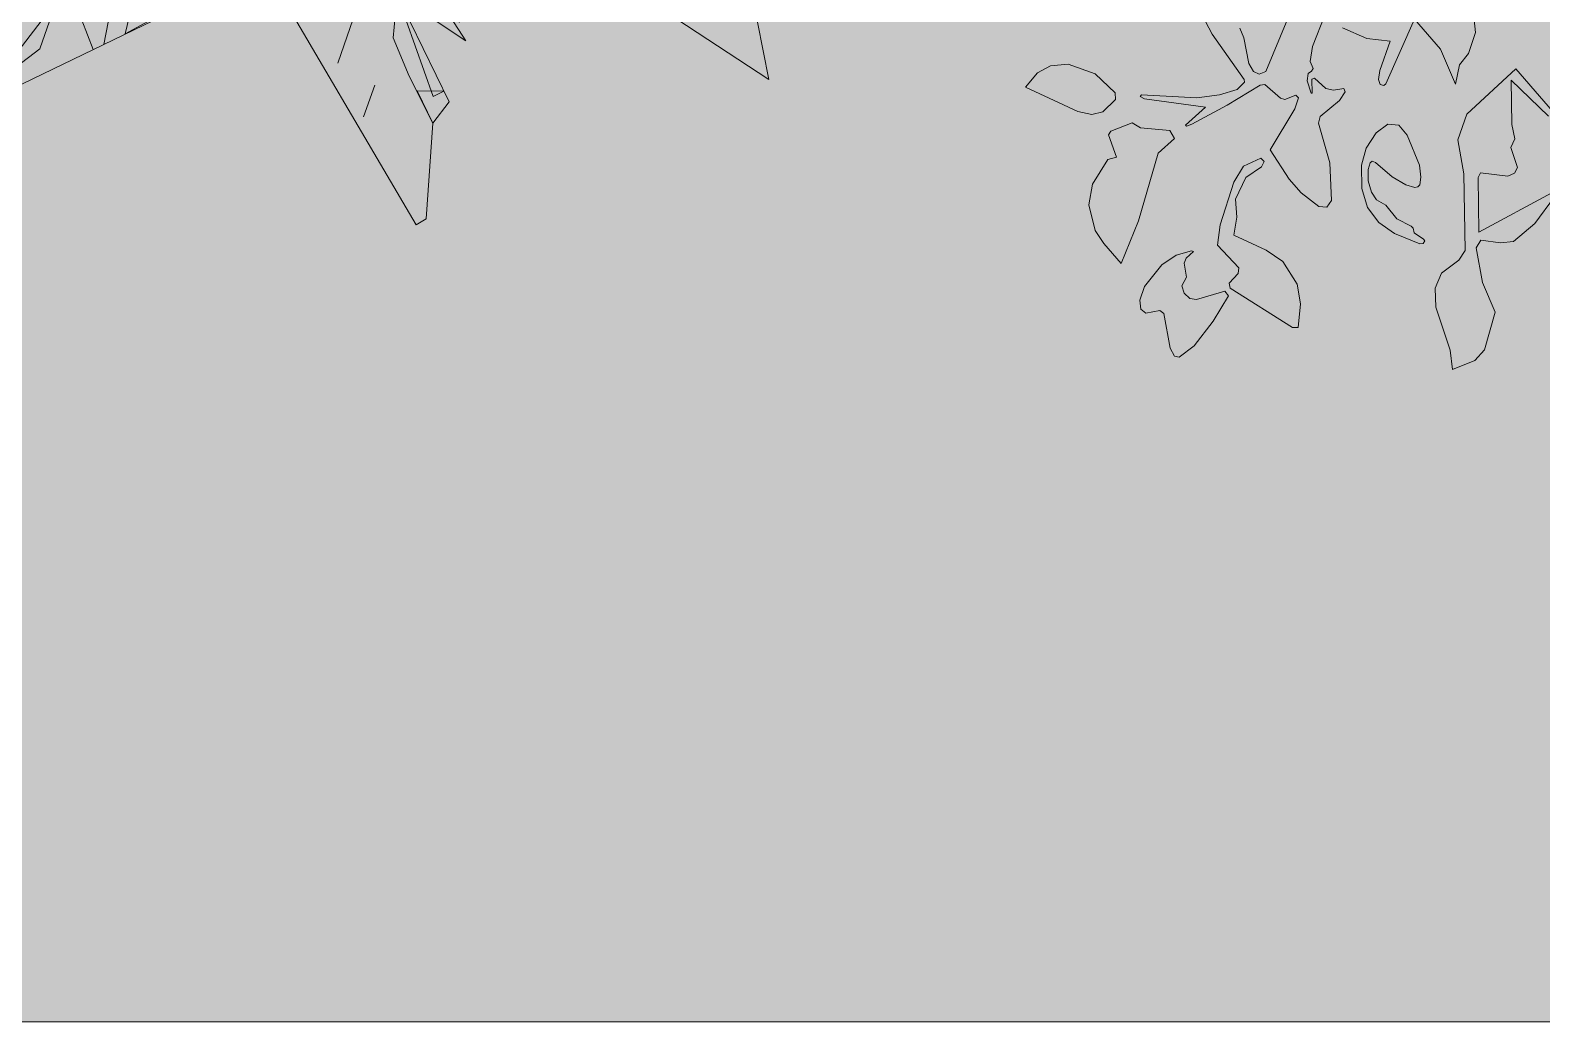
# Model space of a CAD drawing. Header units: millimetres. Extents: x 0 to 1313252738, y -131 to 560100888.
# Drawn here: x 1312630695 to 1312631865, y 559965322 to 559966089 of the extents above; entities that cross this region are included whole.
import ezdxf

# ---------------------------------------------------------------- set-up
doc = ezdxf.new("R2010")
doc.units = ezdxf.units.MM
doc.layers.get('0').update_dxf_attribs({"lineweight": 0})
for name, color, linetype, lineweight in [('003間仕切り', 7, 'Continuous', 13), ('009床', 7, 'Continuous', 5), ('010植栽', 92, 'Continuous', 0)]:
    doc.layers.add(name, color=color, linetype=linetype, lineweight=lineweight)

# ---------------------------------------------------------------- blocks, each defined once
blk = doc.blocks.new('樹木平面（CAD素材.com）5dde948b')
at = {"color": 0, "linetype": 'ByBlock', "lineweight": -2}
for points in [[(-25.72864017581378, -313.2179340023572), (-24.42844200507898, -325.419793758455), (-29.92928041971391, -341.7222785145523), (-36.93034749288563, -350.3235894901618), (-39.93080480995923, -365.4258913194308), (-51.53257310264235, -338.3217602218692), (-71.6356371270267, -315.0182083926015), (-93.95014932215052, -365.1591840023575), (-95.32813712703137, -366.3593669291863), (-98.30636883435, -365.692598636504), (-99.50655176117651, -361.7364400999181), (-98.5409724928868, -354.6625224169916), (-90.46875450508014, -332.0306779047964), (-108.6975745317577, -329.8782665099798), (-127.3754213305328, -321.7770317538821)], [(-141.1025135561467, -311.8755226075409), (-150.5956271232171, -336.1708922721746), (-152.3959015134642, -347.8393373941258), (-150.0622124890687, -353.306837394126), (-151.3957490744396, -355.240465442906), (-154.1294990744391, -356.9740630038818), (-154.7295905378523, -362.6415934916872), (-151.6624563915138, -372.3097337355889), (-150.7956576110264, -372.1763800770523), (-151.0623649280933, -361.4414105648571), (-149.1287368793164, -360.7079654429064), (-140.3940722451698, -368.6425081258335), (-134.5265112695597, -369.9093678819308), (-126.5252917573634, -368.6425081258335), (-125.3251088305369, -371.3762581258329), (-129.8591332207761, -377.8439105648572), (-144.5947124890699, -390.3791544672963), (-146.0616027329706, -395.4465934916867), (-137.3269380988313, -426.1179349551012), (-135.9934015134604, -455.4557398331493), (-139.5272734646823, -460.389825199003), (-145.6615417573666, -459.9897642233932), (-159.3969685866359, -449.5215020282716), (-168.7317246841958, -438.9198861746131), (-183.3339502939525, -416.2497642233934), (-164.2310387085854, -384.4782550770524), (-161.5639655378509, -375.9436209307109), (-163.6309472451721, -373.7432855648572), (-172.0989045622445, -377.0771270282721), (-175.4327460256572, -376.2770050770527), (-187.6346057817536, -365.4753587355894), (-191.1018009037034, -366.0087733697351), (-216.6168009037028, -381.6556026380281), (-244.0209777329765, -396.1911514185161), (-248.2216179768766, -397.8580721502234), (-249.0217399280991, -396.9912733697352), (-233.4193618793179, -383.1891697111986), (-280.7599106598027, -376.5881636136381), (-284.1604289524876, -374.9879197111991), (-283.0269228549259, -373.4543526380285), (-240.1537216354154, -375.9213953209551), (-222.5510387085851, -373.6543831258327), (-209.08231919639, -369.5204197111989), (-203.2147582207799, -363.7862123941259), (-203.4814655378541, -361.5858770282721), (-228.351922854923, -326.647218491687), (-243.2208557817539, -297.9095050770525)], [(-206.9486606598039, -322.0465172721747), (-203.8148496841932, -329.3809684916864), (-199.8809167573672, -349.3840172721743), (-196.3470448061453, -355.5849623941258), (-192.013050903708, -357.651944101443), (-186.8122582207761, -355.5182855648573), (-148.4251574204718, -262.7083065252232)], [(53.42150259585833, -407.4347684703416), (6.748192540548187, -353.5071533803184), (-31.11555765616868, -388.6300959220438), (-38.11984388558995, -408.4248178747507), (-33.55183112727173, -434.7162690837299), (-32.53671718098121, -493.9989235472203), (-37.30775272855317, -501.5107667497854), (-50.70725681961267, -511.6619062127124), (-55.6813151564529, -523.2342052004482), (-55.27211019732567, -537.8352725882828), (-44.156612485418, -571.1817657239958), (-42.32940738209072, -586.2562078264417), (-25.12322599243271, -579.2519215970223), (-17.50987139523568, -571.0294986320522), (-9.28744843027016, -541.7942169788244), (-19.18480940661902, -518.8018860952957), (-23.90508925688118, -492.0028779131699), (-20.25067905022661, -486.064461327358), (-5.176236947783763, -488.1962006145727), (4.873391120516317, -486.9780638790212), (21.47050414239857, -473.2740256040711), (36.54494624484869, -452.4134340077567)], [(34.71774114152139, -449.5203592608227), (-21.77334996966601, -479.9737776496017), (-22.53468542938572, -437.6435260891988), (-20.55521323411449, -433.9891158825451), (0.457645454142039, -436.5776564455913), (5.78699367217996, -434.1413829744892), (7.918732959395128, -429.8779044000602), (2.741651833301148, -414.3466610217828), (5.939260764123901, -407.6469089762517), (3.655254384964791, -396.5314112643468), (3.198453109132969, -362.2713155769706), (32.12920057847441, -390.1361934027036)]]:
    blk.add_lwpolyline(points, dxfattribs=at)
for points in [[(-332.3654133482742, -386.5770486386587), (-321.4637517629126, -388.8773992484153), (-312.8624407873031, -386.677063882561), (-303.260977372669, -377.1756157118293), (-303.36099261657, -371.9748230289028), (-318.8633554214503, -357.2725821752442), (-339.7665413970571, -349.9714693703659), (-353.5686450555913, -351.0716370532929), (-363.4701542019357, -356.6724907118296), (-372.7715718848594, -367.774182785)], [(-285.3756124717511, -471.0628422743284), (-270.1857973040715, -418.7423678078653), (-257.3588422735811, -407.2656185700602), (-261.0719082034593, -401.1896925029873), (-283.7753685693133, -399.0893723810356), (-290.1763441790718, -395.2887931127434), (-306.7788746668775, -401.5897534785962), (-308.6791643010183, -404.5902107956695), (-302.2781886912671, -421.7928327468894), (-308.9792100327286, -423.6931223810357), (-321.081054544924, -442.696018722499), (-323.6814508863863, -458.6984577468897), (-318.8807191790729, -478.5014760395724), (-312.2797130815125, -488.6030156737192), (-298.8776703985823, -504.1428841950601)], [(-83.89057831903845, -397.1796552173632), (-77.34309336544902, -404.7930098145579), (-67.88561509915961, -427.9545263558016), (-66.862981790302, -437.3010940242592), (-67.5848405965553, -443.1962742753221), (-69.02855820906188, -444.8806114899111), (-71.46483168016493, -445.2716183432981), (-78.32249033956396, -443.1962742753221), (-89.0300626323042, -436.9702420713938), (-101.8430564432892, -426.0220501765639), (-104.3695622651757, -424.9091845169241), (-105.993744579242, -426.172437427866), (-107.557771992786, -431.3758363229367), (-107.557771992786, -440.1885292492697), (-104.9109563698621, -448.9711447253426), (-101.0309652862597, -454.8964024266651), (-93.9026095745103, -458.8365484107939), (-85.4809235015673, -469.6042756040615), (-74.29211200464852, -475.2889137033003), (-72.78823949162687, -476.7927862163264), (-71.85583853354547, -480.2817704465474), (-64.81771517258676, -485.2746271897935), (-63.73492696320682, -486.5378801007355), (-65.0282573244076, -488.5530692681904), (-67.55476314629414, -488.7936888702747), (-87.13518326589474, -480.9133969020181), (-99.37670552192505, -472.4315559285505), (-108.0690886472184, -460.7013503269472), (-112.4904738355144, -446.0536320500718), (-112.7912483381187, -428.007161893759), (-109.2421092073818, -414.743006328868), (-101.3016623386029, -402.9827232770039), (-92.2652683759552, -396.2660526656996)], [(-214.5178259757922, -523.1784121176656), (-166.1984021322605, -553.7333419010738), (-161.6303893739423, -553.7333419010738), (-160.006207059876, -535.2582680785476), (-162.6455033202328, -520.1330702787877), (-173.7102453348234, -502.5715990079252), (-186.5006810581144, -493.7401076751789), (-211.4724841369134, -482.2693200820722), (-209.1377220604372, -468.3622590178633), (-210.3558587959887, -454.2521751643959), (-202.133435831016, -437.5027950505669), (-190.2566026593959, -429.2803720855963), (-188.1248633721807, -425.1184049057965), (-190.7641596325447, -422.5806200400651), (-204.1636637236043, -428.8743265070793), (-211.5739955315403, -441.2587166518497), (-222.2326919676161, -474.2499199063599), (-224.2629198601971, -489.9841860738961), (-207.7165625356319, -507.3426345555008), (-208.3256309034077, -511.809135919188), (-215.2284057381948, -519.219467727124)], [(-215.6746329104171, -529.1270503369641), (-227.6755355643654, -548.8428189827368), (-242.2029440402003, -567.7916126468658), (-253.8880334664173, -576.5441506726778), (-257.5424436730646, -575.8222918664255), (-260.8810406519879, -569.7316081886697), (-265.6182390680151, -542.7521353049805), (-268.911719871543, -540.3609780092692), (-279.6493696145517, -542.4363220772452), (-283.6647092243329, -539.3233059752815), (-284.2061033290192, -532.4656473158825), (-280.7772739993197, -521.8633460990477), (-267.3777699082602, -505.035012678285), (-256.2791907621249, -497.5908437388061), (-244.2782881081766, -494.4327114614507), (-242.7443381448938, -494.9289893907493), (-248.4740924195175, -500.0722333852986), (-249.872693856636, -503.907108293516), (-248.1131630163982, -514.5996418611315), (-251.7675732230455, -521.5024166959215), (-250.0982747335911, -527.0517062689881), (-245.7220057206832, -531.2023944049402), (-240.3531808491789, -531.9693693865834), (-218.6071843108184, -525.5628724810922)]]:
    blk.add_lwpolyline(points, close=True, dxfattribs=at)
blk = doc.blocks.new('樹木平面（CAD素材.com）463e85fd')
at = {"color": 0, "linetype": 'ByBlock', "lineweight": -2}
for p, q in [((-140.9869636327639, 273.5519565921295), (-183.0772731401703, 284.7338874734342)), ((-183.0772731401703, 284.7338874734342), (-157.3127534501836, 208.3520534632226)), ((-106.4899874003167, 256.6756532158561), (-140.9869636327639, 273.5519565921295)), ((-68.28175091246521, 223.1268018837618), (-106.4899874003167, 256.6756532158561)), ((-93.16815075993507, 225.9134811357417), (-75.99794651279444, 231.773894099857)), ((-53.52811101324186, 101.7990639389099), (-93.16815075993507, 225.9134811357417)), ((-75.99794651279444, 231.773894099857), (-18.62547625886145, 73.70235266127565)), ((-48.33114437967743, 194.4020751710504), (-68.28175091246521, 223.1268018837618)), ((-157.3127534501836, 208.3520534632226), (-124.7289185533736, 153.2712212576607)), ((-28.13493428170114, 150.0573970490149), (-48.33114437967743, 194.4020751710504)), ((-124.7289185533736, 153.2712212576607), (-93.75979258131336, 121.3376032699852)), ((-13.0084000843417, 100.0071305215824), (-28.13493428170114, 150.0573970490149)), ((-93.75979258131336, 121.3376032699852), (-66.14787109468853, 100.6598085510004)), ((-66.14787109468853, 100.6598085510004), (-53.52811101324186, 101.7990639389099)), ((-4.557602868884714, 64.09725196375621), (-13.0084000843417, 100.0071305215824)), ((-18.62547625886145, 73.70235266127565), (-12.8492116751986, 60.08130500951847)), ((-12.8492116751986, 60.08130500951847), (-4.557602868884714, 64.09725196375621))]:
    blk.add_line(p, q, dxfattribs=at)
for points in [[(64.87344115809537, -208.4006933363926), (112.866327817368, -287.1695886965326), (115.9339471599996, -335.1526133210518), (100.4440917453776, -369.8348399301676), (48.23453339434308, -296.1103465644464), (105.1619054224538, -384.3590225649814), (52.0455928749434, -348.6651840669438), (49.09407759532768, -382.0500720129838), (61.27710273060438, -411.530423871769), (79.63779175892705, -447.9047748448411), (74.58298521333926, -522.0098243059657), (66.66333790613135, -526.6593430447801), (-50.69051506151663, -326.767445010897), (-316.0219968634738, -455.2777475464754), (-251.8870690823606, -270.6644111382557), (-486.7694881241259, -271.8234942162799), (-519.5284905530661, -253.0889931933707), (-500.3437616448718, -243.7970867097856), (-310.5679840088888, -22.69529164243067), (-388.3638858134981, 13.23306679962297), (-442.7513546963509, 52.68639525292201), (-479.1571660907683, 88.79421319286666), (-495.2187005810174, 107.6124633733698), (-360.9947889334999, 159.2041324870379), (-479.4974709846718, 304.9531136557817), (-194.8653991050414, 330.2078784592287), (-109.3344766449809, 288.3020605320253), (-101.6804862270765, 378.1253161136083), (-87.04568924194973, 431.5969683358816), (-33.69849104613604, 510.6586887315606), (2.210910667567077, 461.4869422002593), (41.4854195432963, 372.8611264700903), (52.32457569726829, 327.0912996851766), (284.7493371718192, 460.1369789706695), (273.4802838753712, 424.9771922588661), (231.3132157280288, 400.5596942925185), (195.2824257752818, 378.9565882892284), (180.7266572253975, 354.5646944563414), (94.25626413138158, 320.0613180031323), (55.48428558568412, 264.6792259063459), (45.15805847412047, 178.1815196798943), (48.87967691653829, 138.8325605516838), (49.06971350708591, 134.4107353617137), (173.4559059434177, 284.2549457008918), (226.2168366775986, 358.2245420584895), (250.8037572530629, 382.275697453144), (250.0908308662656, 318.376950207934), (232.2026786533061, 254.7394560288021), (214.5293114248161, 224.9031177708821), (275.6785836719974, 394.3235383158535), (276.6436214427631, 359.4866562977641), (262.0312883383485, 270.5235171542763), (229.7747674301608, 211.5414114984942), (231.8612711755759, 197.7470726228839), (504.3243771039815, 235.3713145598567), (496.5739920711094, 196.2226213883286), (467.131379472923, 140.4291135789126), (431.9918060830932, 106.8610299227548), (362.7308421760208, 108.9123217427095), (261.0175554259567, 126.4399552010554), (139.9463286136106, 139.6461536649203), (107.5089734652356, 128.612118129382), (86.70823174186262, 96.17382247443766), (-1.581974050115604, 24.91365875925749), (158.117521640981, 87.648229416518), (337.5617676787278, 83.07931474740327), (456.9156264083321, 62.39947116556868)], [(-29.03322297881823, 410.526817543965), (-20.22218437683114, 455.7410936319212), (-41.08106384153143, 435.4016439628977), (-29.03322297881823, 410.526817543965)], [(-14.2680096510594, 274.3645594844238), (6.590869813637254, 294.7040091534436), (6.07144001796405, 253.5056800197253), (35.48164318680939, 298.4602412098429), (27.70946417617234, 335.6426233893253), (23.6935172219346, 343.9342321956356), (-13.74857985538256, 315.5628886181422), (-17.76452680962029, 323.8544974244523), (20.19700006337371, 393.4241701356659), (-0.661879401322949, 373.0847204666443), (-0.1424496056497446, 414.2830496003644), (-6.630637049409414, 407.0551074878166), (-12.14932094823234, 399.6600115031542), (-16.75112608314521, 392.1070781656144), (-20.48870320667629, 384.4035640780093), (-23.414275505158, 376.5579565987136), (-25.58006616494458, 368.5787430861018), (-27.03829837235026, 360.4744108985469), (-27.8420244746194, 352.2530457997345), (-28.04346765806986, 343.9231351480321), (-27.69444951436162, 335.4923371409495), (-26.84965474097408, 326.9699942692168), (-25.55844341839839, 318.3629095979686), (-23.87507267794717, 309.6816563735229), (-21.8526208383264, 300.9322604431109), (-19.54165276411731, 292.1240123544921), (-16.99562239722218, 283.2658270322245), (-14.2680096510594, 274.3645594844238)], [(-23.33876315088128, 208.5511188296077), (-15.04715434457103, 212.5670657838455), (-83.83768236227115, 312.3260863574178), (-75.5460735559609, 316.3420333116537), (-55.20662388694109, 295.4831538469589), (-46.91501508063083, 299.4991008011948), (-75.0266437602877, 357.540362445372), (-66.73503495397381, 361.5563093996097), (-46.395585284954, 340.6974299349131), (-38.10397647864375, 344.7133768891508), (-74.50721396461084, 398.7386915790921), (-79.19038853937307, 389.111294439017), (-83.08209202313083, 379.8047935784888), (-86.2114229611725, 370.7989534337958), (-88.60788149349173, 362.074367602123), (-90.30345524270888, 353.6104248965348), (-91.32681518793835, 345.3881205089093), (-91.70788903534776, 337.3868172808379), (-91.47906600225909, 329.5867331862901), (-90.66861547309236, 321.9680342562478), (-89.30726834339657, 314.5117416540525), (-87.42537988554251, 307.1959874657514), (-85.05242426801851, 300.0034252049518), (-82.21998751876163, 292.9126145238697), (-78.95839893864104, 285.9037474249708), (-75.29592791206595, 278.9569899392427), (-71.26413449547546, 272.0529616353451), (-66.89334798973503, 265.171854515751), (-62.21349610103425, 258.2930314220757), (-57.25448056403911, 251.3979151123422), (-52.04665665110588, 244.4646376725814), (-46.62115685250318, 237.4750494270265), (-41.00707971351948, 230.4089148119783), (-35.2355836958959, 223.2460242352118), (-29.33493818404895, 215.9665437276999), (-23.33876315088128, 208.5511188296077)], [(175.9195630984249, 325.5330102981534), (222.1726987777292, 399.1186299636029), (212.979743462769, 393.4530785767166), (205.0023985721491, 387.7928031754327), (198.167176591789, 381.9957493654856), (192.3976749587746, 375.9174272129712), (187.6179186763875, 369.4145775395591), (183.7535910696497, 362.3447443563018), (180.7266572253975, 354.5646944563414), (178.4628004686492, 345.931971850754), (176.8856182365089, 336.3020866056067), (175.9195630984249, 325.5330102981534)], [(138.996895816781, 338.3599958543746), (146.5093599295796, 280.578449108034), (164.1314371335502, 371.007001283946), (68.3883635142156, 293.924864459932), (83.41329173981285, 178.3617709672508)], [(23.6935172219346, 343.9342321956356), (27.96917907401076, 356.2417879561853)], [(-389.0689188087637, 287.3310364518074), (-331.8068018580962, 253.6451714308896), (-323.5151930517859, 257.6611183851255), (-347.6108747772087, 307.4107712229925), (-389.0689188087637, 287.3310364518074)], [(-208.9909591504547, 190.2893883432862), (-256.9226077034582, 310.3878585858802), (-294.1049898829406, 302.615679575245), (-217.282567956765, 186.2734413890484)], [(-164.0363979603353, 160.8791851744408), (-155.744789154025, 164.8951321286768), (-199.400775854956, 297.3011581318205), (-236.3234431366, 310.1281436880436), (-164.0363979603353, 160.8791851744408)], [(-290.8681876222145, 232.5265770683545), (-282.5765788159042, 236.5425240225905), (-335.3033190166607, 303.13510937092), (-290.8681876222145, 232.5265770683545)], [(-258.2211821926467, 207.3920357515835), (-176.3439537208833, 165.1548470265152), (-244.8747668407486, 285.5130321669477), (-253.1663756470589, 281.4970852127117), (-208.9909591504547, 190.2893883432862), (-217.282567956765, 186.2734413890484)], [(-266.5127909989569, 203.3760887973458), (-258.2211821926467, 207.3920357515835), (-372.7454160939779, 274.7637657934228), (-266.5127909989569, 203.3760887973458)], [(276.8376667500197, 159.4411192740917), (289.1452225105713, 155.1654574220156), (310.5235317709412, 216.7032362247555), (309.7443870774295, 154.9057425241808), (347.7059139504237, 224.4754152353926), (343.6899669961858, 232.7670240417047), (332.9740409806982, 230.0070760284034), (323.4516520920442, 226.9069733740725), (315.0476044781826, 223.3852543940884), (307.6830100203624, 219.3617401023621), (301.2802113553844, 214.755823946638), (295.7603203645122, 209.4873269408181), (291.0460812792371, 203.4748133717767), (287.0602643025705, 196.638907442808), (283.7247845051388, 188.8977718460846), (280.9607537681804, 180.1712275955215), (278.6913438893935, 170.3790697335534), (276.8376667500197, 159.4411192740917)], [(33.14420910627087, 113.0677601081115), (41.43581791258111, 117.0837070623474), (26.15117478914545, 212.0476359881704), (33.14420910627087, 113.0677601081115)], [(-7.794405129610822, 134.1863544706448), (0.4972036767030659, 138.2023014248807), (-23.5984780487197, 187.9519542627495), (-7.794405129610822, 134.1863544706448)], [(362.7308421760208, 108.9123217427095), (474.7974185101411, 173.4271879083389), (470.7814715559034, 181.7187967146492), (441.8906981827312, 177.9625646582499), (445.6469302391342, 149.0717912850778), (387.8653834927937, 141.5593271722791), (404.1888862075793, 128.9920565138945), (395.8972774012655, 124.9761095596568), (354.6989482675453, 125.4955393553318), (362.7308421760208, 108.9123217427095)], [(-428.5887350687844, 94.166376339439), (-350.4677386534204, 80.819960987541), (-374.5634203788395, 130.5696138254079), (-428.5887350687844, 94.166376339439)], [(-429.1081648644576, 52.9680472057189), (-404.2333384455232, 65.0158880684321), (-408.2492853997609, 73.30749687474234), (-437.1400587729331, 69.55126481834304), (-429.1081648644576, 52.9680472057189)], [(-400.4771063891238, 36.12511469525997), (-359.0190623575689, 56.204849466445), (-363.0350093118032, 64.49645827275526), (-400.4771063891238, 36.12511469525997)], [(456.9156264083321, 62.39947116556868), (612.6381894433797, -5.491688671947486), (380.9925726623442, -76.73987425686029), (523.6284352433322, -202.1528659428786), (383.1905153317166, -229.2256350311873), (379.1745683774788, -220.934026224877), (428.9242212153476, -196.8383444994542)], [(-384.1536036743382, 23.55784403687358), (-293.205621702753, 47.13409596661949), (-302.8155267034926, 50.13259458238461), (-312.1325128807293, 52.11417211567096), (-321.1628119268207, 53.07478664802694), (-329.9163478008486, 53.01167895957405), (-338.4014380830995, 51.91877318689694), (-346.6255192500139, 49.79451489418715), (-354.5997719877342, 46.63451251128754), (-362.3304279886106, 42.43472411976108), (-369.8274371832122, 37.19033058326204), (-377.098236047972, 30.89977746597287), (-384.1536036743382, 23.55784403687358)], [(-355.5225451990045, 6.714911526414652), (-252.2670074668713, 26.01550160408442), (-276.6224040901325, 55.16598987509496), (-355.5225451990045, 6.714911526414652)], [(-47.31422138962807, -58.97830564172546), (-43.03855953755555, -46.67074988117747)], [(395.757785990103, -212.9021323164034), (384.3676991666871, -207.6769967495557), (374.5320375195916, -211.0951031829318), (342.5875834617618, -215.3732206821624), (314.6174676849587, -208.856322838863), (303.3954462427682, -202.5003472062999), (290.3936949229792, -191.3517491228986), (275.7380831578412, -170.8074719122078), (255.7871334775846, -132.7728066977406), (333.7005773916864, -232.7221521897481), (304.8098040185141, -236.4783842461493), (339.6547521174616, -414.0986863372454), (189.0890292681033, -315.17254426414), (153.7856619566464, -291.1889456769641), (116.740559032838, -262.287217591178), (75.14096358348252, -221.1392513272894), (45.86743951062271, -169.8728742627072), (30.68907215041327, -125.7148698655764), (27.96531922470604, -70.59001870693555), (35.34215177564693, -39.41800066621546), (270.3447943040846, -355.5379948973932)], [(-85.5354631604605, -149.1471429197991), (-47.31422138962807, -58.97830564172546)], [(96.36050078271364, -101.9946390603072), (145.8504387227403, -98.49812190174637), (88.32860687423816, -85.4114214476849), (96.36050078271364, -101.9946390603072)], [(330.7234900288022, -142.0338851160013), (393.0404135250538, -101.6147006757928)], [(-193.5860925403431, -221.9536178917388), (-146.813527065362, -107.1696690925673)], [(240.2949378528902, -124.4118079120289), (174.481497198074, -115.3410544122053)], [(248.5865466592004, -120.395860957793), (294.060537644993, -108.6077349929182)], [(-196.5631799032308, -131.2653508179901), (-200.8388417553069, -143.5729065785381)], [(-15.96579044924874, -187.108669792793), (-11.17069880149574, -133.6027848985286), (-19.46230760780963, -137.6187318527645), (-15.96579044924874, -187.108669792793)], [(-243.0760304803734, -225.4501350502997), (-200.8388417553069, -143.5729065785381)], [(21.21659173023363, -179.3364907821578), (29.50820053654752, -175.3205438279201), (17.46035967383796, -150.4457174089857), (21.21659173023363, -179.3364907821578)], [(425.4277040567866, -147.3484065594239), (375.9377661167563, -150.8449237179866)], [(-40.8406168681795, -199.1565106555026), (-32.54900806186924, -195.1405637012667), (-32.02957826619604, -153.9422345675484), (-40.8406168681795, -199.1565106555026)], [(428.9242212153476, -196.8383444994542), (392.2612688315385, -163.4121943763712), (383.9696600252282, -167.4281413306089), (395.757785990103, -212.9021323164034)], [(-32.54900806186924, -195.1405637012667), (-44.4427047857389, -221.8013856553134), (-50.90988300391837, -275.4374107335861), (-62.40531577540786, -300.9855716927268), (-96.69524746739624, -340.1587539598513), (-129.1539314315505, -362.7869552109642), (-158.4814295435226, -378.9747554159566), (-128.032366783369, -251.6235359584207), (-132.0337304726454, -341.7229732139877), (-111.2199138458818, -259.3986632590622), (-97.2302089546447, -224.688523777354), (-73.10442095749931, -191.5690059199796), (-52.88845773088907, -174.2816842365719), (-87.61318234316059, -313.9404594546759), (-42.97844779421757, -205.3102885357775)], [(-24.51711415339742, -211.7237813138891), (-15.96579044924874, -187.108669792793)], [(-53.14817262872747, -194.8808488034301), (-87.61318234316059, -313.9404594546759)], [(-354.6231770188206, -248.766672082209), (-316.9213650436613, -199.7961639378536), (-327.9091153329828, -201.4347964389726), (-336.9076943393484, -204.2658426697144), (-344.0136603481187, -208.3329985374057), (-349.3268882881785, -213.6815663281632), (-352.9447656057637, -220.3556435440132), (-354.9683720138455, -228.3980449884221), (-355.4946933639621, -237.8536973243154), (-354.6231770188206, -248.766672082209)], [(-40.8406168681795, -199.1565106555026), (-45.11627872025565, -211.4640664160524)], [(189.7661403215097, -210.3049833380282), (288.2265864058936, -244.5102781546229)], [(218.137483899005, -247.7470804153454), (300.0147123707683, -289.9842691404156)], [(-175.0646471561849, -387.0066493244504), (-157.4425699522107, -296.5780971485401), (-180.1600634770693, -321.4983464357392), (-192.7217278271801, -351.5936202248586), (-191.9931667201162, -368.1747898525), (-183.3562559624952, -391.0225962786863)], [(163.8524543112253, -304.7494824681762), (192.483512786559, -321.5924149786351)], [(6.052172093473928, -401.651639165535), (27.43048135384743, -340.1138603627952)], [(88.18911546307574, -423.2896633237451), (67.58995089621385, -423.0299484259067), (79.63779175892705, -447.9047748448411), (92.20506241730982, -431.5812721300553), (52.0455928749434, -348.6651840669438)], [(52.0455928749434, -348.6651840669438), (79.89750665676183, -427.3056102779828), (88.18911546307574, -423.2896633237451)], [(-274.0445230362457, -393.999683641574), (-236.6024259589249, -365.6283400640786), (-240.6183729131626, -357.3367312577666), (-274.0445230362457, -393.999683641574)], [(-261.9966821735361, -418.8745100605065), (-211.7275995399905, -353.5804992013691), (-224.5545850962153, -390.5031664830112), (-261.9966821735361, -418.8745100605065)], [(26.13190686465896, -443.1096831970917), (34.68323056880763, -418.4945716759957)]]:
    blk.add_lwpolyline(points, dxfattribs=at)
for points in [[(1.936626254579095, 27.7535664422403), (-38.40265020010884, 11.72692487509266), (-103.489170658524, 1.063326137753392), (-155.6770845633036, 7.609490038266813), (-209.4103096260333, 32.74123125272672), (-285.0377853449827, 104.1468453935722), (-331.1302081794293, 162.6242344426664), (-386.9372749926515, 232.2229217205395), (-421.4520073229468, 268.45997299993), (-435.6605815805449, 281.3283633809961), (-402.5115124973181, 301.2936428163994), (-327.660997454941, 255.6531449080075), (-254.9763516769599, 196.3611606386739)], [(253.1219234091113, -87.48914063038502), (196.8317867053301, -90.01772423407603), (158.3894918994883, -83.07273578750666), (122.2740666049103, -69.78516223045517), (91.531710131374, -53.3639194841071), (46.551067484379, -22.26398747652456), (31.58591971924761, -10.52722729304514), (46.3368008295838, -6.282858358408703), (76.93291905111619, -13.35410662919094), (106.4586683889028, -33.71609070385239), (142.094206666341, -69.60734852857422), (148.9531450830491, -63.87666697016085), (122.0144718951596, -28.14930449701751), (142.6136364620142, -28.40901939485593), (118.2582398387567, 0.7414688761527941), (155.4093429204658, -5.520133208836341), (192.2013014744079, -28.51813109580326), (215.7475882212056, -50.05797229099154), (240.9851866723948, -75.67843616399477)], [(530.7046546177316, -13.53981124411257), (496.0196014255124, -24.06505885497427), (424.9565656070371, -52.6507721690541), (355.2924019984875, -77.69319693964006), (315.6770441987646, -85.89289916382586), (283.6869614854477, -85.75039409958117), (253.1941768769502, -75.12405563158063), (210.4040438767588, -41.55204770553246), (167.748177778787, 4.237986034713685), (257.6573001590223, -54.58242030297697), (265.9489089653362, -50.56647334873924), (226.1833910417208, -0.8357863706205534), (265.6373030759278, -10.96424468956866), (293.035250776953, -28.74111368807189), (335.7782965743863, -67.928835654875), (344.0699053806966, -63.91288870063909), (283.0515563736335, -1.336250306547299), (369.2044466974694, -31.26588327106947), (344.8490500742118, -2.115395000060743), (454.443546964385, -22.06604717704613), (432.1820904385949, -1.46816966944425), (491.3049191216668, 6.392458739763242), (524.3894143270463, -6.137390138889713)], [(-55.08640040026512, -21.79592346224308), (-420.1769027757982, -219.0967540155252), (-349.4791273712981, -98.69084171740542), (-305.9536512054873, -50.39246538864246), (-256.0399466426243, -14.95185269557623), (-216.9724554392342, -1.46154143116837), (-147.6666375453569, -4.759434285922907), (-90.67168964785922, -14.27382764283357), (-57.09437387738399, -17.65011905908795)], [(2.695146346075489, -14.28345934944445), (-19.65122520078512, -57.92446749380542), (-41.44976269529434, -98.05101386250135), (-72.90733594412086, -147.6383852682411), (-118.90624333308, -198.6415804075805), (-169.2963920228431, -230.365686803747), (-246.5276423468385, -249.2489956490226), (-313.3067526011091, -244.4458116232918), (-308.8758229966843, -212.6496880591585), (-277.8609198002669, -176.1125010883152), (-258.8801033994823, -171.6845352581949), (-288.5500214661661, -237.2382610151726), (-233.5488118234516, -163.1893654307787), (-186.0775159903351, -122.0613531052477), (-138.2746609864443, -93.3797460851638), (-109.1429226063537, -79.27011805614437), (-142.0521139574066, -193.7768391879481), (-104.4718046756952, -99.21160149358549), (-73.33918894344423, -55.8709130244015), (-55.34611529810354, -42.39508802910314), (-85.5354631604605, -149.1471429197991), (-43.03855953755555, -46.67074988117747), (-50.79827412393207, -90.09789541162807), (-1.320800608162244, -5.991850543134206)], [(280.4544073952566, -207.3278959751406), (252.9891632666732, -206.6194224571936), (215.1477687275837, -199.8714497090223), (170.7529118858583, -177.2035495728523), (157.3788497897767, -164.5712774543972), (243.791455011451, -173.9017458520575), (120.7158974059712, -131.1451273313159), (153.2439083369572, -120.5518908362119), (181.1007960362021, -121.9146910874733), (215.0030539331874, -135.1764056390102), (239.9035306329879, -153.630656162225), (258.6212423440338, -173.366810800333), (270.6624959825804, -190.0708328604341)], [(0.3577122655406129, -199.6759404511795), (5.492773465657592, -232.986015274043), (-0.4225971515006677, -268.9191409432606), (-12.08636472509352, -294.4029601660959), (-25.81568864258225, -314.7196041481857), (-29.05249090330836, -244.6305016412989), (-7.933896540773275, -203.6918874054154)], [(-161.19880200861, -267.687323775368), (-194.5733425853359, -282.0533191077957), (-221.1335058112636, -294.5632444127714), (-243.6266765447763, -310.923948295158), (-260.2032921517766, -335.2141342019249), (-265.2334844342586, -348.7854075536179), (-190.6090051774481, -312.6418849655101), (-194.6249521316949, -304.3502761591763), (-246.3825784466808, -324.3001534814411), (-248.3905519237997, -320.1543490782861), (-157.1828550543723, -275.9789325816782)]]:
    blk.add_lwpolyline(points, close=True, dxfattribs=at)
blk.add_lwpolyline([(212.210175526956, 221.8374591116935, -0.1497877170533385), (104.3153237531696, 137.8394233885228), (70.47914655975728, 123.3973771700257), (144.4789626677084, 250.2152447806511)], format="xyb", dxfattribs=at)

msp = doc.modelspace()

# ---------------------------------------------------------------- hatches: boundary and pattern name
at = {"layer": '009床', "transparency": 33554664}
h = msp.add_hatch(color=8, dxfattribs=at)
h.dxf.hatch_style = 1
h.paths.add_polyline_path([(1312636679.219367, 559967021.9688315), (1312629304.219367, 559967021.9688315), (1312629304.219367, 559965321.9688315), (1312636679.219367, 559965321.9688315)])
h.paths.add_polyline_path([(1312629304.219367, 559967021.9688315), (1312629204.219367, 559967021.9688315), (1312629204.219367, 559965321.9688315), (1312629304.219367, 559965321.9688315)])

# ---------------------------------------------------------------- linework, layer by layer
at = {"layer": '003間仕切り'}
msp.add_line((1312644304.219367, 559965321.9688315), (1312629204.219367, 559965321.9688315), dxfattribs=at)

# ---------------------------------------------------------------- block references
at = {"layer": '010植栽'}
for name, p in [('樹木平面（CAD素材.com）463e85fd', (1312630927.270149, 559966465.367327)), ('樹木平面（CAD素材.com）5dde948b', (1312631838.547421, 559966412.8734846))]:
    msp.add_blockref(name, p, dxfattribs=at)

doc.saveas('drawing.dxf')
